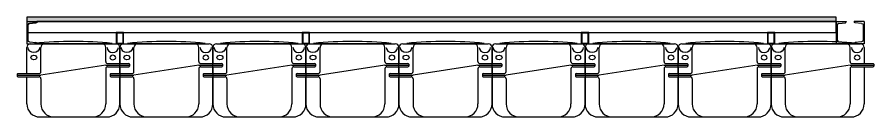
# Model space of a CAD drawing. Header units: millimetres. Extents: x -2430464 to 225692, y -180 to 1805330.
# Drawn here: x -997213 to -992609, y 851691 to 852230 of the extents above; entities that cross this region are included whole.
import ezdxf

# ---------------------------------------------------------------- set-up
doc = ezdxf.new("R2010")
doc.units = ezdxf.units.MM
doc.header["$LTSCALE"] = 1000
doc.layers.get('0').update_dxf_attribs({"linetype": 'CONTINUOUS'})
for name, color, linetype in [('FT', 251, 'CONTINUOUS'), ('W-FLOAT_BOWL浮筒', 253, 'CONTINUOUS'), ('W-STEEL_FRAME钢架', 3, 'CONTINUOUS'), ('W-STEEL_KEEL钢龙骨', 5, 'CONTINUOUS'), ('W-WOOD_FLOOR木地板', 30, 'CONTINUOUS')]:
    doc.layers.add(name, color=color, linetype=linetype)

# ---------------------------------------------------------------- blocks, each defined once
blk = doc.blocks.new('A$C1DE92394')
for p, q in [((0, 0), (0, -53)), ((120, 0), (0, 0)), ((10.3, -13.6), (6.8, -48.9)), ((100.8, -5.5), (19.2, -5.5)), ((109.7, -13.6), (113.2, -48.9)), ((120, 0), (120, -53)), ((0, -53), (2.3, -53)), ((120, -53), (117.7, -53))]:
    blk.add_line(p, q)
for centre, radius, start, end in [((19.2, -14.5), 9, 90, 174.2894), ((100.8, -14.5), 9, 5.7106, 90), ((2.3, -48.5), 4.5, 270, 354.2894), ((117.7, -48.5), 4.5, 185.7106, 270)]:
    blk.add_arc(centre, radius, start, end)
blk = doc.blocks.new('blhft')
at = {"layer": 'FT'}
for p, q in [((-250, 234.5), (-250, 375)), ((-230, 395), (230, 395)), ((-208.5, 397), (208.2, 397)), ((-208.5, 397), (-208.5, 395)), ((-174.3, 244.5), (-174.3, 375)), ((174.3, 298.5), (174.3, 375)), ((208.2, 397), (208.2, 395)), ((250, 375), (250, 288.5)), ((174.3, 279.5), (-174.3, 225.5)), ((174.3, 279.5), (302.1, 279.5)), ((184.3, 288.5), (298.1, 288.5)), ((-298, 234.5), (-184.3, 234.5)), ((174.3, 260.5), (174.3, 70)), ((184.3, 270.5), (298.1, 270.5)), ((250, 270.5), (250, 70)), ((-302, 225.5), (-174.3, 225.5)), ((-298, 216.5), (-184.3, 216.5)), ((-250, 70), (-250, 216.5)), ((-174.3, 206.5), (-174.3, 70)), ((-180, 0), (180, 0))]:
    blk.add_line(p, q, dxfattribs=at)
at = {"layer": 'FT', "ltscale": 0.5}
for p, q in [((302.1, 284.5), (302.1, 274.5)), ((-302, 230.5), (-302, 220.5))]:
    blk.add_line(p, q, dxfattribs=at)
at = {"layer": 'FT'}
for centre, radius, start, end in [((-230, 375), 20, 90, 180), ((-0.2, -1768.5), 2175.5, 84.5043, 95.4957), ((-154.3, 375), 20, 90, 180), ((154.3, 375), 20, 0, 90), ((230, 375), 20, 0, 90), ((184.3, 298.5), 10, 180, 270), ((-184.3, 244.5), 10, 270, 0), ((184.3, 260.5), 10, 90, 180), ((298.1, 274.5), 4, 270, 0), ((-298, 220.5), 4, 180, 270), ((-184.3, 206.5), 10, 0, 90), ((-180, 70), 70, 180, 270), ((-104.3, 70), 70, 180, 270), ((104.3, 70), 70, 270, 0), ((180, 70), 70, 270, 0)]:
    blk.add_arc(centre, radius, start, end, dxfattribs=at)
at = {"layer": 'FT', "ltscale": 0.5}
for centre, start, end in [((298.1, 284.5), 0, 90), ((-298, 230.5), 90, 180)]:
    blk.add_arc(centre, 4, start, end, dxfattribs=at)
at = {"layer": 'FT', "extrusion": (0, 0, -1)}
blk.add_ellipse((-212.1, 375), major_axis=(-30.4, 0), ratio=0.921809, start_param=3.141593, end_param=6.283185, dxfattribs=at)
at = {"layer": 'FT'}
blk.add_ellipse((211.9, 375.4), major_axis=(30.4, 0.1), ratio=0.921809, start_param=3.141593, end_param=6.283185, dxfattribs=at)
blk.add_ellipse((-212.1, 320.5), major_axis=(-16, 0), ratio=0.75, dxfattribs=at)
at = {"layer": 'FT', "extrusion": (0, 0, -1)}
blk.add_ellipse((212.1, 320.5), major_axis=(16, 0), ratio=0.75, dxfattribs=at)
blk = doc.blocks.new('*U2407')
at = {"layer": 'FT'}
blk.add_blockref('blhft', (0, -203.5), dxfattribs=at)
blk = doc.blocks.new('*U2408')
at = {"layer": 'W-FLOAT_BOWL浮筒', "color": 0, "linetype": 'ByBlock', "lineweight": -2, "transparency": 16777216}
for p in [(0, 0), (500, 0), (1000, 0), (1500, 0), (2000, 0), (2500, 0), (3000, 0), (3500, 0), (4000, 0)]:
    blk.add_blockref('*U2407', p, dxfattribs=at)
blk = doc.blocks.new('*U2409')
at = {"layer": 'W-STEEL_FRAME钢架'}
for points in [[(-20, -30), (20, -30), (20, 30), (-20, 30)], [(-17, -27), (17, -27), (17, 27), (-17, 27)]]:
    blk.add_lwpolyline(points, close=True, dxfattribs=at)
blk = doc.blocks.new('*U2410')
at = {"layer": 'W-STEEL_FRAME钢架', "color": 0, "linetype": 'ByBlock', "lineweight": -2, "transparency": 16777216}
for p in [(0, 0), (1500, 0)]:
    blk.add_blockref('*U2409', p, dxfattribs=at)

msp = doc.modelspace()

# ---------------------------------------------------------------- hatches: boundary and pattern name
at = {"layer": 'W-WOOD_FLOOR木地板'}
h = msp.add_hatch(dxfattribs=at)
h.set_pattern_fill('木纹03', color=256, scale=100)
h.set_pattern_definition([(0, (40, 10), (200, 200), [10, -190]), (90, (120, 80), (-200, 200), [20, -180]), (45, (80, 60), (0, 199.998082), [14.14, -42.42, 14.14, -28.28, 99, -85]), (45, (30, 0), (0, 200), [14.142, -28.284, 14.142, -226.2]), (45, (100, 20), (0, 200), [14.142, -268.700712]), (45, (120, 10), (0, 200), [14.142, -268.700712]), (45, (90, 30), (0, 200), [14.142, -268.700712]), (45, (80, 40), (0, 200), [28.284, -254.558712]), (45, (130, 190), (0, 200), [28.284, -254.558712]), (45, (60, 50), (0, 200), [56.568, -226.274712]), (45, (50, 60), (0, 200), [56.568, -226.274712]), (45, (180, 120), (0, 200), [56.568, -226.274712]), (45, (40, 80), (0, 200), [42.4264, -240.416312]), (45, (0, 110), (0, 200), [42.4264, -240.416312]), (45, (20, 90), (0, 200), [42.4264, -240.416312]), (45, (150, 150), (0, 200), [70.71068, -212.132032]), (45, (130, 160), (0, 200), [70.71068, -212.132032]), (45, (150, 110), (0, 200), [98.99495, -183.847763]), (26.565051, (60, 30), (200, 8e-08), [22.360678, -424.852916]), (26.565051, (100, 90), (200, 8e-08), [22.360678, -424.852916]), (26.565051, (90, 70), (200, 8e-08), [22.360678, -424.852916]), (26.565051, (50, 10), (200, 8e-08), [44.72136, -402.492235]), (26.565051, (90, 100), (200, 8e-08), [67.08204, -380.131556]), (26.565051, (70, 110), (200, 8e-08), [89.44272, -357.770876]), (26.565051, (50, 120), (200, 8e-08), [89.44272, -357.770876]), (26.565051, (20, 180), (200, 8e-08), [89.44272, -357.770876]), (26.565051, (20, 160), (200, 8e-08), [111.8034, -335.410195]), (26.565051, (30, 140), (200, 8e-08), [111.8034, -335.410195]), (63.434949, (100, 60), (1e-08, 200), [22.360678, -424.852916]), (63.434949, (70, 40), (1e-08, 200), [22.360678, -424.852916]), (63.434949, (40, 10), (1e-08, 200), [44.72136, -402.492235]), (63.434949, (100, 40), (1e-08, 200), [44.72136, -402.492235]), (63.434949, (20, 0), (1e-08, 200), [67.08204, -380.131556]), (63.434949, (0, 0), (1e-08, 200), [89.44272, -357.770876]), (63.434949, (180, 10), (1e-08, 200), [89.44272, -357.770876]), (63.434949, (110, 30), (1e-08, 200), [89.44272, -357.770876]), (63.434949, (150, 10), (1e-08, 200), [111.8034, -335.410195]), (63.434949, (130, 20), (1e-08, 200), [111.8034, -335.410195])])
h.paths.add_polyline_path([(-997161.34, 852230.46), (-997161.34, 852206.46), (-992811.34, 852206.46), (-992811.34, 852230.46)])

# ---------------------------------------------------------------- linework, layer by layer
at = {"layer": 'W-STEEL_FRAME钢架'}
for points in [[(-996681.34, 852086.44), (-996641.34, 852086.44), (-996641.34, 852146.44), (-996681.34, 852146.44)], [(-996678.34, 852089.44), (-996644.34, 852089.44), (-996644.34, 852143.44), (-996678.34, 852143.44)], [(-993181.34, 852086.46), (-993141.34, 852086.46), (-993141.34, 852146.46), (-993181.34, 852146.46)], [(-993178.34, 852089.46), (-993144.34, 852089.46), (-993144.34, 852143.46), (-993178.34, 852143.46)]]:
    msp.add_lwpolyline(points, close=True, dxfattribs=at)
at = {"layer": 'W-STEEL_KEEL钢龙骨'}
msp.add_lwpolyline([(-997155.84, 852146.46), (-992811.34, 852146.46), (-992811.34, 852206.46), (-997108.34, 852206.46), (-997108.41, 852200.01), (-997114.31, 852199.51), (-997147.74, 852196.17), (-997155.84, 852187.21)], close=True, dxfattribs=at)
at = {"layer": 'W-WOOD_FLOOR木地板'}
msp.add_lwpolyline([(-997161.34, 852206.46), (-992811.34, 852206.46), (-992811.34, 852230.46), (-997161.34, 852230.46)], close=True, dxfattribs=at)

# ---------------------------------------------------------------- block references
at = {"layer": 'W-FLOAT_BOWL浮筒'}
msp.add_blockref('*U2408', (-996911.32, 851894.92), dxfattribs=at)
at = {"layer": 'W-STEEL_FRAME钢架'}
for p, rotation in [((-997161.34, 852086.46), 90.00000000000001), ((-992811.34, 852086.46), 90)]:
    msp.add_blockref('A$C1DE92394', p, dxfattribs=dict(at, rotation=rotation))
at = {"layer": 'W-STEEL_FRAME钢架', "xscale": -1, "rotation": 270}
msp.add_blockref('A$C1DE92394', (-992661.34, 852086.46), dxfattribs=at)
at = {"layer": 'W-STEEL_FRAME钢架'}
msp.add_blockref('*U2410', (-995661.49, 852116.46), dxfattribs=at)

doc.saveas('drawing.dxf')
